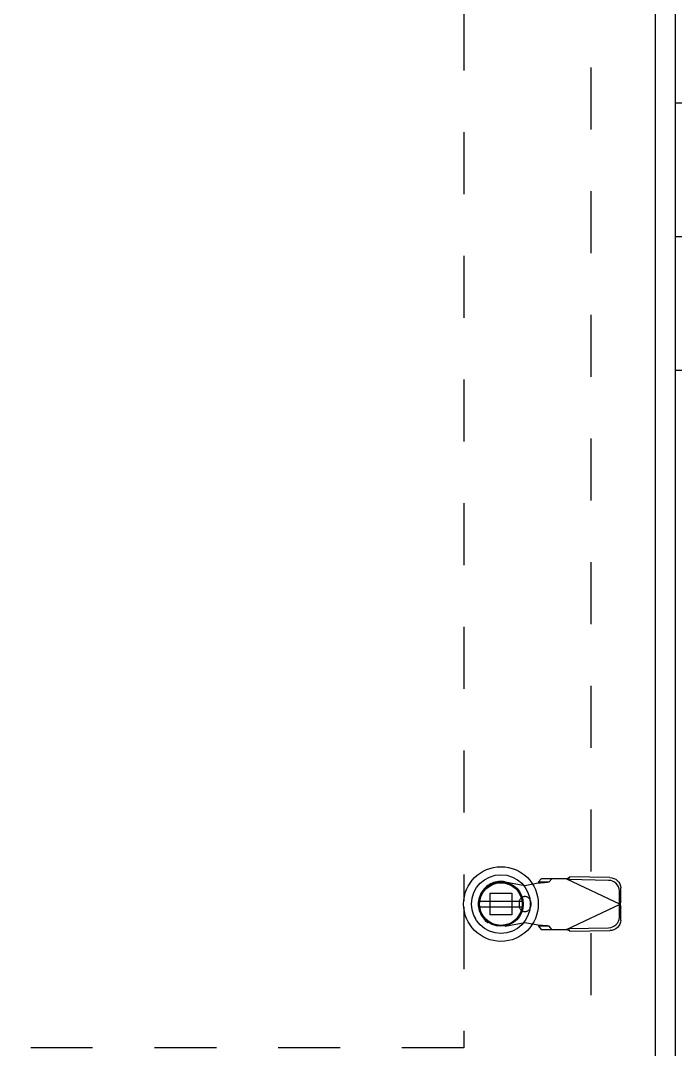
# Model space of a CAD drawing. Extents: x 0 to 34, y 0 to 22.
# Drawn here: x 29.246 to 30.305, y 14.742 to 16.405 of the extents above; entities that cross this region are included whole.
import ezdxf

# ---------------------------------------------------------------- set-up
doc = ezdxf.new("R2010")
doc.units = 0
doc.header["$LTSCALE"] = 0.375
doc.header["$MEASUREMENT"] = 0
doc.linetypes.add('HIDDEN', pattern=[0.375, 0.25, -0.125])
doc.linetypes.add('PHANTOM', pattern=[2.5, 1.25, -0.25, 0.25, -0.25, 0.25, -0.25])
doc.layers.get('0').update_dxf_attribs({"color": 4})
for name, color, linetype in [('1', 4, 'Continuous'), ('AVAILABLE_DOOR_SPACE', 7, 'Continuous'), ('DEFAULT_2', 8, 'HIDDEN'), ('TEXT', 7, 'Continuous')]:
    doc.layers.add(name, color=color, linetype=linetype)

# ---------------------------------------------------------------- blocks, each defined once
blk = doc.blocks.new('A$C25520B3A')
at = {"color": 6, "linetype": 'Continuous'}
for p, q in [((15.736, 5.287), (15.111, 5.287)), ((15.111, 5.208), (15.736, 5.208))]:
    blk.add_line(p, q, dxfattribs=at)
at = {"color": 7, "linetype": 'Continuous'}
blk.add_line((15.03, 5.073), (15.049, 5.031), dxfattribs=at)
for radius in [0.551, 0.433, 0.329, 0.317]:
    blk.add_circle((15.424, 5.248), radius, dxfattribs=at)
at = {"color": 6, "linetype": 'Continuous'}
blk.add_circle((15.424, 5.248), 0.315, dxfattribs=at)
at = {"layer": '1', "color": 7, "linetype": 'Continuous'}
for p, q in [((18, 0.075), (18, 47.925)), ((17.702, 47.641), (17.702, 0.359))]:
    blk.add_line(p, q, dxfattribs=at)
at = {"layer": 'AVAILABLE_DOOR_SPACE', "color": 4, "linetype": 'PHANTOM'}
for p, q in [((14.875, 23.951), (14.875, 5.294)), ((14.875, 5.201), (14.875, 3.125)), ((14.875, 3.125), (-16.375, 3.125))]:
    blk.add_line(p, q, dxfattribs=at)
at = {"layer": 'DEFAULT_2', "color": 8, "linetype": 'HIDDEN'}
for p, q in [((16.75, 46.825), (16.75, 1.175)), ((16.422, 5.608), (16.442, 5.65)), ((17.033, 5.64), (16.442, 5.65)), ((15.484, 5.577), (15.778, 5.523)), ((15.778, 5.523), (15.975, 5.561)), ((16.02, 5.622), (15.979, 5.576)), ((15.979, 5.576), (16.134, 5.576)), ((16.394, 5.622), (16.02, 5.622)), ((16.134, 5.576), (16.175, 5.622)), ((16.394, 5.622), (17.182, 5.248)), ((17.013, 5.598), (16.422, 5.608)), ((17.195, 5.292), (17.192, 5.485)), ((15.264, 5.407), (15.583, 5.407)), ((15.264, 5.088), (15.264, 5.407)), ((15.583, 5.407), (15.583, 5.088)), ((17.175, 5.251), (17.172, 5.444)), ((15.691, 5.271), (15.691, 5.224)), ((15.865, 5.271), (15.865, 5.224)), ((16.394, 4.874), (17.182, 5.248)), ((17.172, 5.052), (17.175, 5.245)), ((17.195, 5.292), (17.175, 5.251)), ((17.175, 5.245), (17.195, 5.203)), ((17.192, 5.01), (17.195, 5.203)), ((15.583, 5.088), (15.264, 5.088)), ((15.778, 4.972), (15.484, 4.918)), ((15.975, 4.934), (15.778, 4.972)), ((16.134, 4.92), (15.979, 4.92)), ((15.979, 4.92), (16.02, 4.874)), ((16.02, 4.874), (16.394, 4.874)), ((16.175, 4.874), (16.134, 4.92)), ((16.422, 4.887), (17.013, 4.897)), ((16.442, 4.845), (16.422, 4.887)), ((16.442, 4.845), (17.033, 4.856))]:
    blk.add_line(p, q, dxfattribs=at)
for points in [[(16.394, 5.622), (16.41, 5.631), (16.426, 5.641), (16.442, 5.65)], [(17.033, 5.64), (17.063, 5.636), (17.093, 5.627), (17.12, 5.613), (17.144, 5.593), (17.164, 5.57), (17.179, 5.544), (17.188, 5.515), (17.192, 5.485)], [(15.975, 5.561), (16.007, 5.563), (16.038, 5.565), (16.066, 5.567), (16.09, 5.569), (16.111, 5.571), (16.125, 5.574), (16.134, 5.576)], [(15.979, 5.576), (15.978, 5.571), (15.977, 5.566), (15.975, 5.561)], [(17.172, 5.444), (17.168, 5.473), (17.159, 5.502), (17.144, 5.528), (17.124, 5.552), (17.1, 5.571), (17.073, 5.586), (17.044, 5.595), (17.013, 5.598)], [(17.195, 5.292), (17.191, 5.278), (17.186, 5.263), (17.182, 5.248)], [(17.182, 5.248), (17.186, 5.233), (17.191, 5.218), (17.195, 5.203)], [(17.013, 4.897), (17.044, 4.901), (17.073, 4.91), (17.1, 4.924), (17.124, 4.944), (17.144, 4.967), (17.159, 4.993), (17.168, 5.022), (17.172, 5.052)], [(16.134, 4.92), (16.125, 4.922), (16.111, 4.924), (16.09, 4.926), (16.066, 4.928), (16.038, 4.93), (16.007, 4.932), (15.975, 4.934)], [(15.975, 4.934), (15.977, 4.929), (15.978, 4.925), (15.979, 4.92)], [(16.442, 4.845), (16.426, 4.855), (16.41, 4.864), (16.394, 4.874)], [(17.192, 5.01), (17.188, 4.98), (17.179, 4.952), (17.164, 4.925), (17.144, 4.902), (17.12, 4.883), (17.093, 4.868), (17.063, 4.859), (17.033, 4.856)]]:
    blk.add_lwpolyline(points, dxfattribs=at)
for centre, radius, start, end in [((15.424, 5.248), 0.335, 79.673, 280.327), ((15.778, 5.271), 0.0866, 0, 180), ((15.778, 5.224), 0.0866, 180, 0)]:
    blk.add_arc(centre, radius, start, end, dxfattribs=at)

msp = doc.modelspace()

# ---------------------------------------------------------------- linework, layer by layer
at = {"layer": 'TEXT', "lineweight": -3}
for p, q in [((30.3046, 16.2727), (32.0996, 16.2727)), ((30.3046, 16.0563), (32.0996, 16.0563)), ((30.3046, 15.8399), (32.0996, 15.8399))]:
    msp.add_line(p, q, dxfattribs=at)

# ---------------------------------------------------------------- block references
at = {"xscale": 0.1095028975631158, "yscale": 0.1095028975631158, "zscale": 0.1095028975631158}
msp.add_blockref('A$C25520B3A', (28.3336, 14.4021), dxfattribs=at)

doc.saveas('drawing.dxf')
